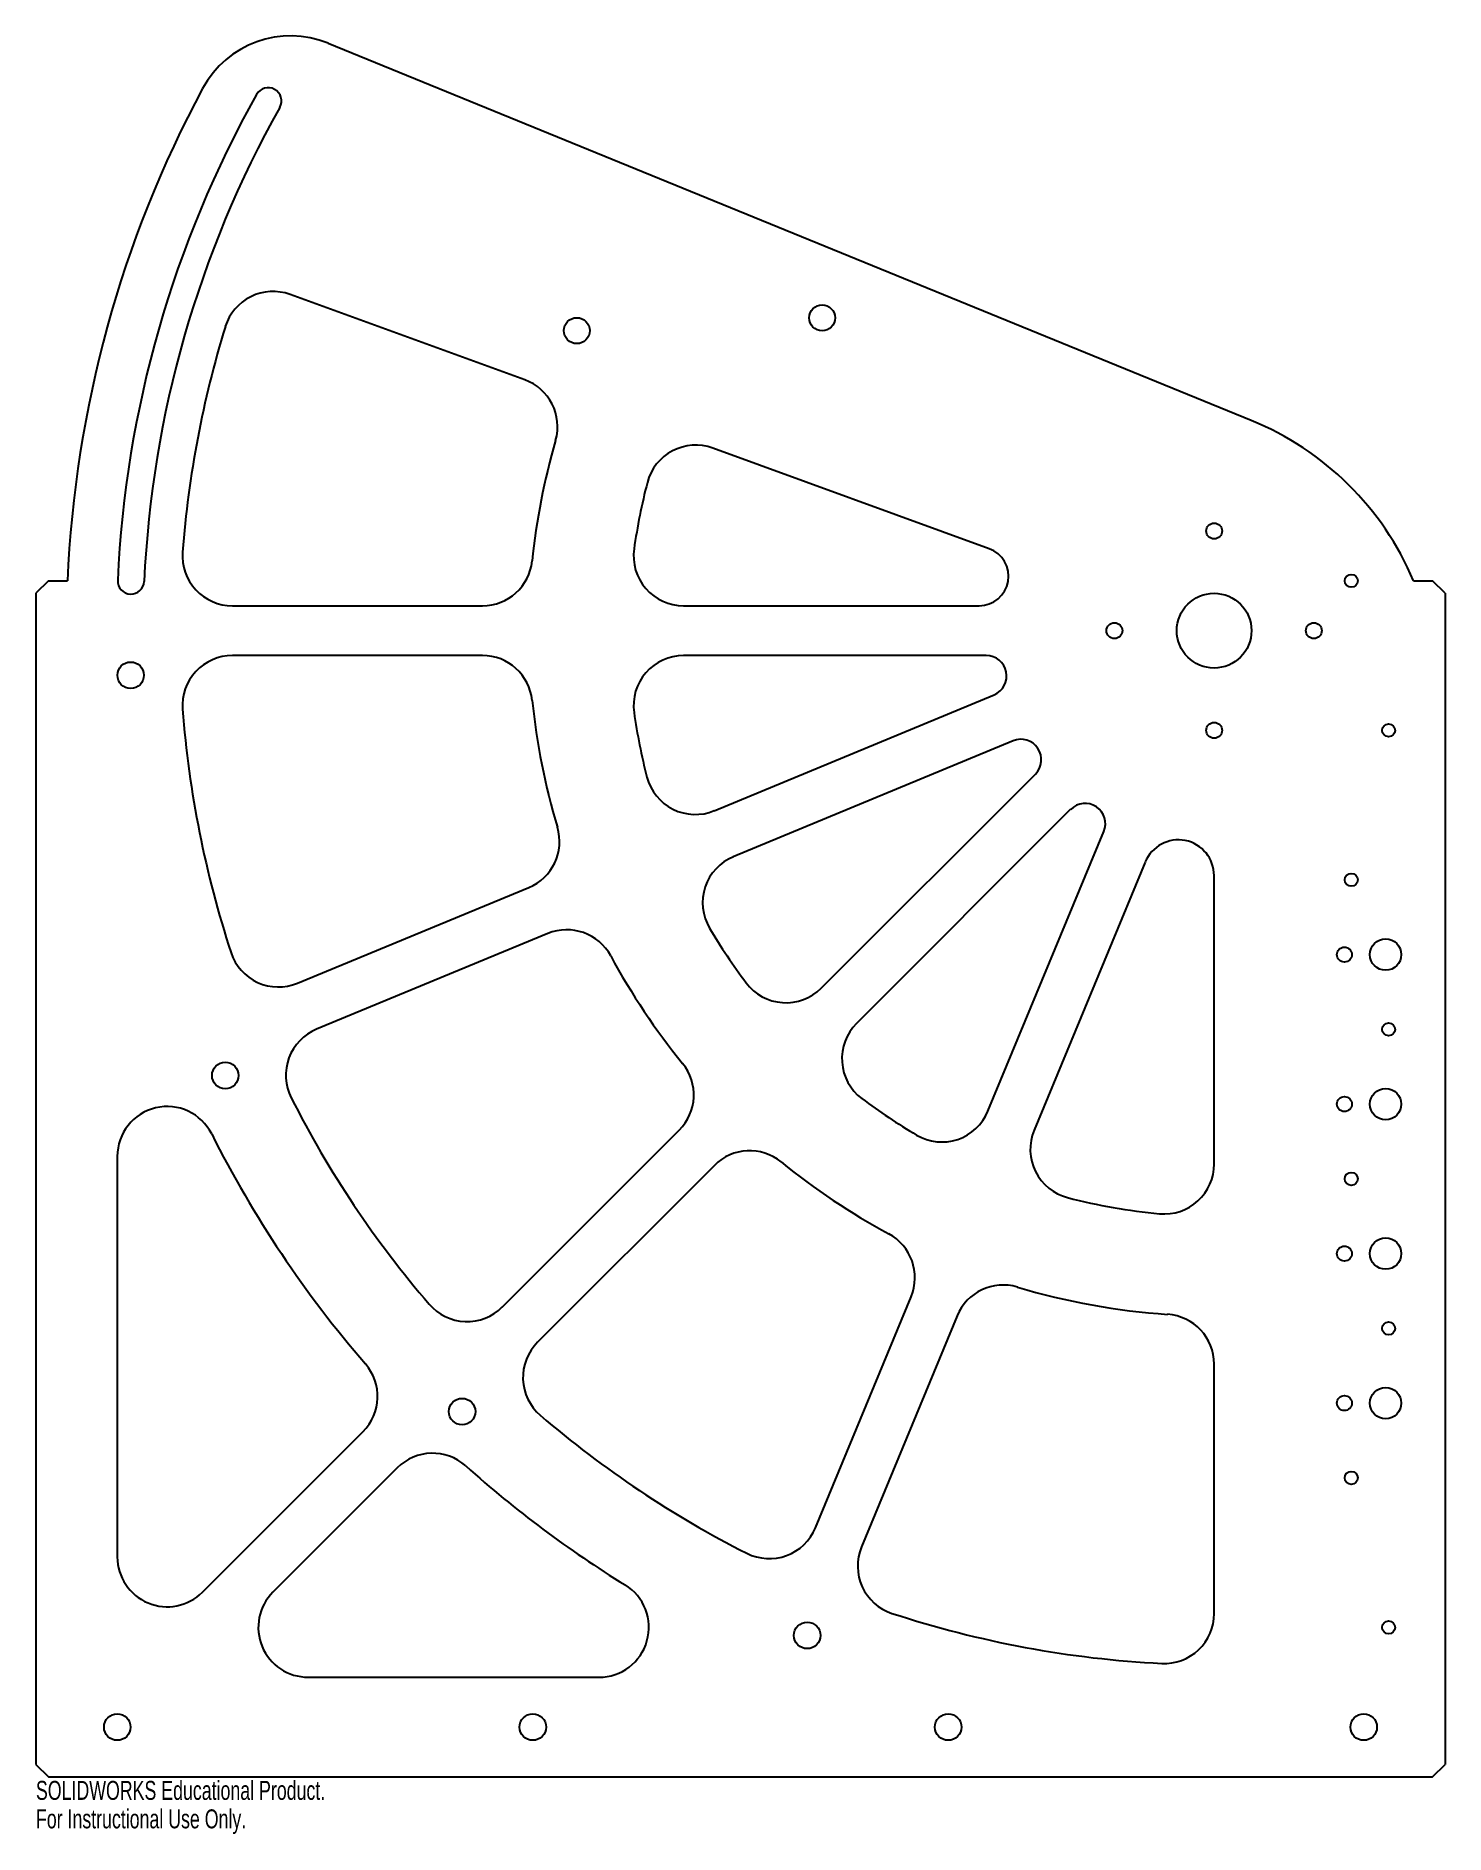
# Model space of a CAD drawing. Header units: inches. Extents: x -0.3 to 13.8, y -0.6 to 17.5.
import ezdxf

# ---------------------------------------------------------------- set-up
doc = ezdxf.new("R2010")
doc.units = ezdxf.units.IN
doc.header["$MEASUREMENT"] = 0
doc.styles.add('SLDTEXTSTYLE0', font='TXT', dxfattribs={"width": 0.7})

msp = doc.modelspace()

# ---------------------------------------------------------------- linework, layer by layer
at = {"color": 7, "linetype": 'Continuous', "lineweight": 25}
for p, q in [((11.872, 13.609), (2.615, 17.392)), ((4.586, 14.017), (2.232, 14.873)), ((9.243, 12.321), (6.471, 13.33)), ((-0.191, 12), (-0.316, 11.875)), ((-0.191, 12), (0, 12)), ((13.5, 12), (13.691, 12)), ((13.816, 11.875), (13.691, 12)), ((-0.316, 11.875), (-0.316, 0.125)), ((1.654, 11.75), (4.163, 11.75)), ((6.178, 11.75), (9.143, 11.75)), ((13.816, 11.875), (13.816, 0.125)), ((4.163, 11.25), (1.654, 11.25)), ((9.215, 11.25), (6.178, 11.25)), ((6.487, 9.694), (9.294, 10.857)), ((9.485, 10.395), (6.678, 9.232)), ((7.56, 7.913), (9.708, 10.061)), ((10.061, 9.708), (7.913, 7.56)), ((9.232, 6.678), (10.395, 9.485)), ((10.809, 9.179), (9.694, 6.487)), ((11.5, 6.148), (11.5, 9.042)), ((2.307, 7.963), (4.626, 8.923)), ((4.817, 8.461), (2.499, 7.501)), ((4.361, 4.714), (6.135, 6.489)), ((0.5, 6.226), (0.5, 2.207)), ((6.489, 6.135), (4.714, 4.361)), ((7.501, 2.499), (8.461, 4.817)), ((8.923, 4.626), (7.963, 2.307)), ((11.5, 1.638), (11.5, 4.142)), ((1.354, 1.854), (2.963, 3.463)), ((3.308, 3.101), (2.061, 1.854)), ((2.414, 1), (5.331, 1)), ((-0.316, 0.125), (-0.191, 0)), ((-0.191, 0), (13.691, 0)), ((13.691, 0), (13.816, 0.125))]:
    msp.add_line(p, q, dxfattribs=at)
for centre, radius in [((5.108, 14.51), 0.13), ((7.569, 14.638), 0.13), ((11.5, 12.5), 0.0795), ((12.875, 12), 0.065), ((11.5, 11.5), 0.375), ((10.5, 11.5), 0.0795), ((12.5, 11.5), 0.0795), ((0.634, 11.052), 0.133), ((11.5, 10.5), 0.0795), ((13.25, 10.5), 0.065), ((12.875, 9), 0.065), ((12.807, 8.25), 0.075), ((13.22, 8.25), 0.157), ((13.25, 7.5), 0.065), ((1.583, 7.037), 0.133), ((13.22, 6.75), 0.157), ((12.807, 6.75), 0.075), ((12.875, 6), 0.065), ((12.807, 5.25), 0.075), ((13.22, 5.25), 0.157), ((13.25, 4.5), 0.065), ((3.958, 3.665), 0.133), ((12.807, 3.75), 0.075), ((13.22, 3.75), 0.157), ((12.875, 3), 0.065), ((7.419, 1.42), 0.133), ((13.25, 1.5), 0.065), ((0.5, 0.5), 0.133), ((4.667, 0.5), 0.133), ((8.833, 0.5), 0.133), ((13, 0.5), 0.133)]:
    msp.add_circle(centre, radius, dxfattribs=at)
for centre, radius, start, end in [((2.237, 16.467), 1, 67.7708, 151.8023), ((11.5, 11.5), 11.511, 151.8023, 177.5104), ((11.5, 11.5), 11.008, 150.7397, 177.3648), ((2.013, 16.815), 0.133, 330.7397, 150.7397), ((11.5, 11.5), 10.742, 150.7397, 177.3648), ((2.061, 14.403), 0.5, 70, 162.9023), ((11.5, 11.5), 10.375, 162.9023, 175.6442), ((4.415, 13.547), 0.5, 343.8874, 70), ((10.737, 10.832), 3, 22.9119, 67.7708), ((11.5, 11.5), 6.875, 163.8874, 174.1632), ((6.3, 12.861), 0.5, 70, 165.3376), ((11.5, 11.5), 5.875, 165.3376, 171.9791), ((1.654, 12.25), 0.5, 175.6442, 270), ((6.178, 12.25), 0.5, 171.9791, 270), ((9.143, 12.045), 0.295, 270, 70), ((4.163, 12.25), 0.5, 270, 354.1632), ((0.637, 12), 0.133, 177.3648, 357.3648), ((1.654, 10.75), 0.5, 90, 184.3558), ((4.163, 10.75), 0.5, 5.8368, 90), ((6.178, 10.75), 0.5, 90, 188.0209), ((9.215, 11.046), 0.204, 292.5, 90), ((11.5, 11.5), 10.375, 184.3558, 198.1442), ((11.5, 11.5), 6.875, 185.8368, 196.6632), ((11.5, 11.5), 5.875, 188.0209, 194.4791), ((9.563, 10.206), 0.204, 315, 112.5), ((6.296, 10.156), 0.5, 194.4791, 292.5), ((10.206, 9.563), 0.204, 337.5, 135), ((4.435, 9.385), 0.5, 292.5, 16.6632), ((11.141, 9.042), 0.359, 0, 157.5), ((6.87, 8.77), 0.5, 112.5, 210.5209), ((5.009, 7.999), 0.5, 28.3368, 112.5), ((11.5, 11.5), 5.875, 210.5209, 216.9791), ((2.116, 8.425), 0.5, 198.1442, 292.5), ((11.5, 11.5), 6.875, 208.3368, 219.1632), ((7.206, 8.267), 0.5, 216.9791, 315), ((2.69, 7.039), 0.5, 112.5, 206.8558), ((8.267, 7.206), 0.5, 135, 233.0209), ((5.782, 6.842), 0.5, 315, 39.1632), ((1, 6.226), 0.5, 26.6687, 180), ((11.5, 11.5), 10.375, 206.8558, 220.6442), ((11.5, 11.5), 5.875, 233.0209, 239.4791), ((8.77, 6.87), 0.5, 239.4791, 337.5), ((11.5, 11.5), 11.25, 206.6687, 220.8342), ((10.156, 6.296), 0.5, 157.5, 255.5209), ((6.842, 5.782), 0.5, 50.8368, 135), ((11.5, 11.5), 6.875, 230.8368, 241.6632), ((11, 6.148), 0.5, 264.6624, 0), ((11.5, 11.5), 5.875, 255.5209, 264.6624), ((7.999, 5.009), 0.5, 337.5, 61.6632), ((9.385, 4.435), 0.5, 73.3368, 157.5), ((11.5, 11.5), 6.875, 253.3368, 266.1126), ((4.007, 5.068), 0.5, 220.6442, 315), ((11, 4.142), 0.5, 0, 86.1126), ((5.068, 4.007), 0.5, 135, 229.3558), ((2.61, 3.817), 0.5, 315, 40.8342), ((11.5, 11.5), 10.375, 229.3558, 243.1442), ((3.661, 2.747), 0.5, 48.1538, 135), ((11.5, 11.5), 11.25, 228.1538, 238.3276), ((7.039, 2.69), 0.5, 243.1442, 337.5), ((1, 2.207), 0.5, 180, 315), ((8.425, 2.116), 0.5, 157.5, 251.8558), ((2.414, 1.5), 0.5, 135, 270), ((5.331, 1.5), 0.5, 270, 58.3276), ((11.5, 11.5), 10.375, 251.8558, 267.0977), ((11, 1.638), 0.5, 267.0977, 0)]:
    msp.add_arc(centre, radius, start, end, dxfattribs=at)

# ---------------------------------------------------------------- texts
at = {"color": 7, "linetype": 'Continuous', "char_height": 0.1903, "attachment_point": 1, "style": 'SLDTEXTSTYLE0'}
for s, insert in [('SOLIDWORKS Educational Product.', (-0.316, -0.04)), ('For Instructional Use Only.', (-0.316, -0.326))]:
    msp.add_mtext(s, dxfattribs=dict(at, insert=insert))

doc.saveas('drawing.dxf')
